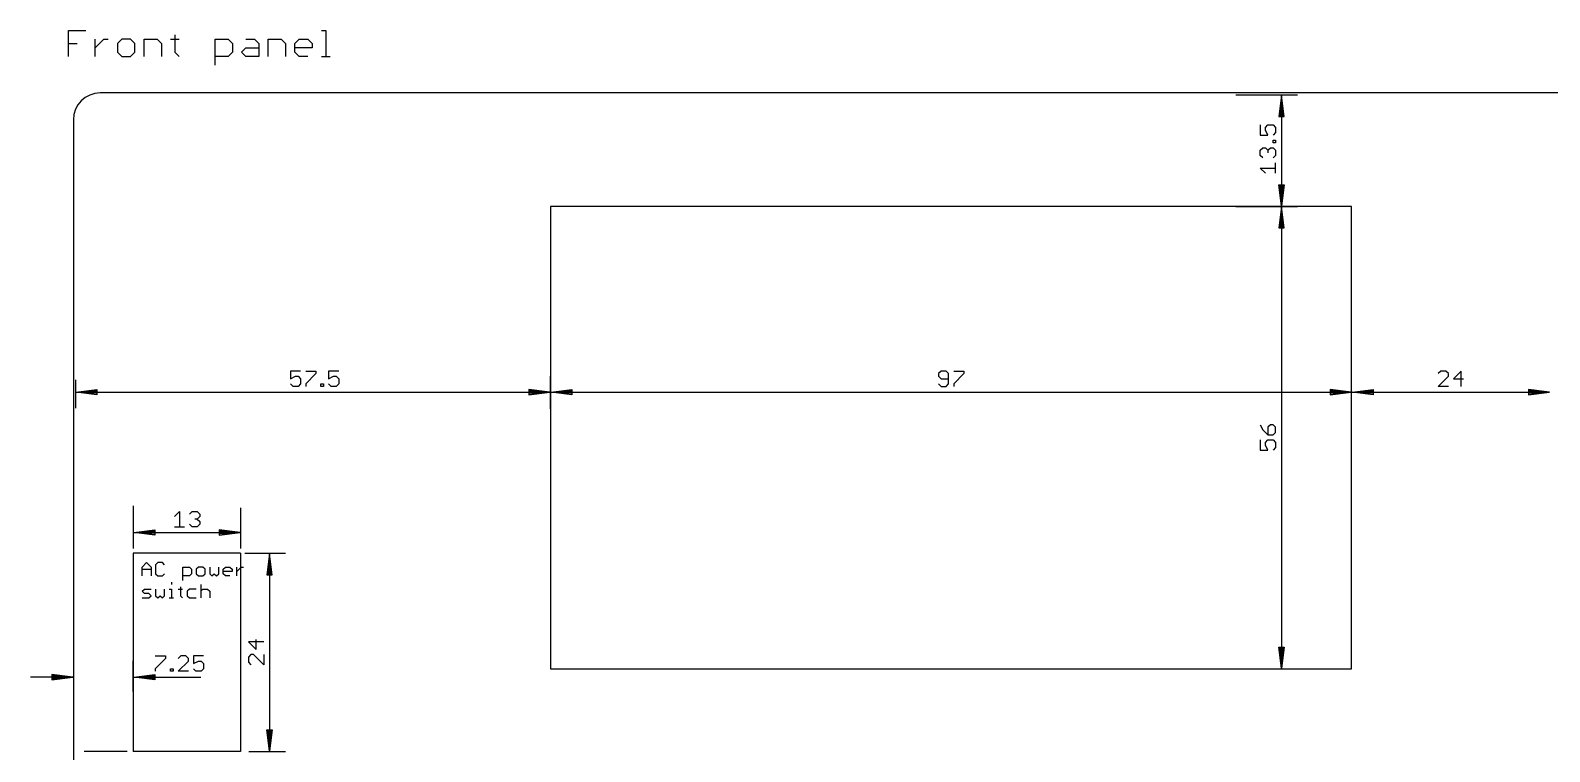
# Model space of a CAD drawing. Extents: x -279 to 630, y -429 to 126.
# Drawn here: x -3.5 to 180.5, y 37.5 to 124.8 of the extents above; entities that cross this region are included whole.
import ezdxf

# ---------------------------------------------------------------- set-up
doc = ezdxf.new("R2010")
doc.units = 0
for name, color, linetype in [('114', 253, 'CONTINUOUS'), ('117', 2, 'CONTINUOUS'), ('20', 7, 'CONTINUOUS'), ('47', 140, 'CONTINUOUS')]:
    doc.layers.add(name, color=color, linetype=linetype)

msp = doc.modelspace()

# ---------------------------------------------------------------- linework, layer by layer
at = {"layer": '114'}
for p, q in [((1.1778, 121.6778), (1.1778, 124.8249)), ((1.1778, 124.8249), (3.2759, 124.8249)), ((1.1778, 123.2513), (2.2268, 123.2513)), ((4.4006, 121.6778), (4.4006, 123.7759)), ((4.4006, 122.7268), (5.4496, 123.7759)), ((5.4496, 123.7759), (5.9741, 123.7759)), ((7.6107, 123.7759), (7.0862, 123.2513)), ((7.0862, 123.2513), (7.0862, 122.2023)), ((8.6597, 123.7759), (7.6107, 123.7759)), ((9.1842, 123.2513), (8.6597, 123.7759)), ((9.1842, 122.2023), (9.1842, 123.2513)), ((10.3089, 121.6778), (10.3089, 123.7759)), ((10.3089, 123.7759), (11.8825, 123.7759)), ((11.8825, 123.7759), (12.407, 123.2513)), ((12.407, 123.2513), (12.407, 121.6778)), ((13.5317, 123.7759), (14.5807, 123.7759)), ((14.0562, 124.3004), (14.0562, 122.2023)), ((18.9029, 120.6288), (18.9029, 123.7759)), ((18.9029, 123.7759), (20.4765, 123.7759)), ((20.4765, 123.7759), (21.001, 123.2513)), ((21.001, 123.2513), (21.001, 122.2023)), ((22.6502, 123.7759), (23.6992, 123.7759)), ((23.6992, 123.7759), (24.2238, 123.2513)), ((24.2238, 123.2513), (24.2238, 121.6778)), ((25.3484, 121.6778), (25.3484, 123.7759)), ((25.3484, 123.7759), (26.922, 123.7759)), ((26.922, 123.7759), (27.4465, 123.2513)), ((27.4465, 123.2513), (27.4465, 121.6778)), ((28.5712, 123.2513), (29.0957, 123.7759)), ((28.5712, 122.2023), (28.5712, 123.2513)), ((29.0957, 123.7759), (30.1447, 123.7759)), ((30.1447, 123.7759), (30.6693, 123.2513)), ((30.6693, 123.2513), (30.6693, 122.7268)), ((31.794, 124.8249), (32.3185, 124.8249)), ((32.3185, 124.8249), (32.3185, 121.6778)), ((7.0862, 122.2023), (7.6107, 121.6778)), ((7.6107, 121.6778), (8.6597, 121.6778)), ((8.6597, 121.6778), (9.1842, 122.2023)), ((14.0562, 122.2023), (14.5807, 121.6778)), ((20.4765, 121.6778), (18.9029, 121.6778)), ((21.001, 122.2023), (20.4765, 121.6778)), ((22.1257, 122.2023), (22.6502, 122.7268)), ((22.6502, 121.6778), (22.1257, 122.2023)), ((22.6502, 122.7268), (24.2238, 122.7268)), ((24.2238, 121.6778), (22.6502, 121.6778)), ((30.6693, 122.7268), (28.5712, 122.7268)), ((29.0957, 121.6778), (28.5712, 122.2023)), ((30.1447, 121.6778), (29.0957, 121.6778)), ((31.794, 121.6778), (32.843, 121.6778))]:
    msp.add_line(p, q, dxfattribs=at)
at = {"layer": '117'}
for p, q in [((10.0762, 59.8279), (10.6185, 60.3702)), ((10.0762, 58.7432), (10.0762, 59.8279)), ((10.0762, 59.5567), (11.1609, 59.5567)), ((10.6185, 60.3702), (11.1609, 59.8279)), ((11.1609, 59.8279), (11.1609, 58.7432)), ((11.9845, 60.3702), (11.7134, 60.099)), ((11.7134, 60.099), (11.7134, 59.0144)), ((11.7134, 59.0144), (11.9845, 58.7432)), ((12.5269, 60.3702), (11.9845, 60.3702)), ((12.798, 60.099), (12.5269, 60.3702)), ((12.5269, 58.7432), (12.798, 59.0144)), ((14.9877, 58.2009), (14.9877, 59.8279)), ((14.9877, 59.8279), (15.8012, 59.8279)), ((15.8012, 59.8279), (16.0723, 59.5567)), ((16.0723, 59.0144), (15.8012, 58.7432)), ((16.0723, 59.5567), (16.0723, 59.0144)), ((16.896, 59.8279), (16.6248, 59.5567)), ((16.6248, 59.5567), (16.6248, 59.0144)), ((16.6248, 59.0144), (16.896, 58.7432)), ((17.4383, 59.8279), (16.896, 59.8279)), ((17.7095, 59.5567), (17.4383, 59.8279)), ((17.4383, 58.7432), (17.7095, 59.0144)), ((17.7095, 59.0144), (17.7095, 59.5567)), ((18.262, 59.8279), (18.262, 59.0144)), ((18.262, 59.0144), (18.5331, 58.7432)), ((18.5331, 58.7432), (18.8043, 59.0144)), ((18.8043, 59.0144), (19.0755, 58.7432)), ((19.0755, 58.7432), (19.3466, 59.0144)), ((19.3466, 59.0144), (19.3466, 59.8279)), ((19.8991, 59.5567), (20.1703, 59.8279)), ((19.8991, 59.0144), (19.8991, 59.5567)), ((20.9838, 59.2855), (19.8991, 59.2855)), ((20.1703, 58.7432), (19.8991, 59.0144)), ((20.1703, 59.8279), (20.7126, 59.8279)), ((20.7126, 59.8279), (20.9838, 59.5567)), ((20.9838, 59.5567), (20.9838, 59.2855)), ((21.5363, 58.7432), (21.5363, 59.8279)), ((21.5363, 59.2855), (22.0786, 59.8279)), ((22.0786, 59.8279), (22.3498, 59.8279)), ((10.0762, 56.8897), (10.3474, 57.1609)), ((10.3474, 57.1609), (11.1609, 57.1609)), ((11.7134, 57.1609), (11.7134, 56.3474)), ((11.9845, 58.7432), (12.5269, 58.7432)), ((12.798, 56.3474), (12.798, 57.1609)), ((13.3505, 57.1609), (13.6217, 57.1609)), ((13.6217, 57.9744), (13.6217, 57.7032)), ((13.6217, 57.1609), (13.6217, 56.0762)), ((14.442, 57.1609), (14.9843, 57.1609)), ((14.7131, 57.432), (14.7131, 56.3474)), ((15.8012, 58.7432), (14.9877, 58.7432)), ((15.8046, 57.1609), (15.5334, 56.8897)), ((16.618, 57.1609), (15.8046, 57.1609)), ((16.896, 58.7432), (17.4383, 58.7432)), ((17.1705, 57.7032), (17.1705, 56.0762)), ((17.1705, 56.8897), (17.4417, 57.1609)), ((17.4417, 57.1609), (17.984, 57.1609)), ((17.984, 57.1609), (18.2552, 56.8897)), ((20.7126, 58.7432), (20.1703, 58.7432)), ((10.3474, 56.6185), (10.0762, 56.8897)), ((10.0762, 56.0762), (10.8897, 56.0762)), ((10.8897, 56.6185), (10.3474, 56.6185)), ((11.1609, 56.3474), (10.8897, 56.6185)), ((10.8897, 56.0762), (11.1609, 56.3474)), ((11.7134, 56.3474), (11.9845, 56.0762)), ((11.9845, 56.0762), (12.2557, 56.3474)), ((12.2557, 56.3474), (12.5269, 56.0762)), ((12.5269, 56.0762), (12.798, 56.3474)), ((13.3505, 56.0762), (13.8928, 56.0762)), ((14.7131, 56.3474), (14.9843, 56.0762)), ((15.5334, 56.8897), (15.5334, 56.3474)), ((15.5334, 56.3474), (15.8046, 56.0762)), ((15.8046, 56.0762), (16.618, 56.0762)), ((18.2552, 56.8897), (18.2552, 56.0762))]:
    msp.add_line(p, q, dxfattribs=at)
at = {"layer": '20'}
for p, q in [((285, 117.25), (5, 117.25)), ((1.75, 114), (1.75, 5)), ((156.5, 103.5), (59.5, 103.5)), ((59.5, 103.5), (59.5, 47.5)), ((156.5, 47.5), (156.5, 103.5)), ((9, 61.5), (9, 37.5)), ((22, 61.5), (9, 61.5)), ((22, 61.5), (22, 37.5)), ((59.5, 47.5), (156.5, 47.5)), ((22, 37.5), (9, 37.5))]:
    msp.add_line(p, q, dxfattribs=at)
msp.add_arc((5, 114), 3.25, 90, 180, dxfattribs=at)
at = {"layer": '47'}
for p, q in [((142.5, 117), (149.95, 117)), ((148, 116.935), (147.6808, 114.4)), ((148, 116.935), (147.74, 114.4)), ((148, 116.935), (147.87, 114.4)), ((148, 116.935), (148, 103.565)), ((148.3192, 114.4), (148, 116.935)), ((148.13, 114.4), (148, 116.935)), ((148.26, 114.4), (148, 116.935)), ((147.6808, 114.4), (148.3192, 114.4)), ((145.4446, 113.3736), (145.4446, 112.1408)), ((146.061, 113.0654), (146.3692, 113.3736)), ((146.061, 112.7572), (146.061, 113.0654)), ((146.3692, 112.1408), (146.061, 112.7572)), ((146.3692, 113.3736), (146.9856, 113.3736)), ((146.9856, 113.3736), (147.2938, 113.0654)), ((147.2938, 112.449), (146.9856, 112.1408)), ((147.2938, 113.0654), (147.2938, 112.449)), ((145.4446, 112.1408), (146.3692, 112.1408)), ((145.4446, 110.303), (145.7528, 110.6112)), ((145.7528, 110.6112), (146.061, 110.6112)), ((146.061, 110.6112), (146.3692, 110.303)), ((146.3692, 110.303), (146.6774, 110.6112)), ((146.6774, 110.6112), (146.9856, 110.6112)), ((146.9856, 111.22), (146.9856, 111.5282)), ((146.9856, 111.5282), (147.2938, 111.5282)), ((147.2938, 111.22), (146.9856, 111.22)), ((146.9856, 110.6112), (147.2938, 110.303)), ((147.2938, 111.5282), (147.2938, 111.22)), ((145.4446, 109.6866), (145.4446, 110.303)), ((145.7528, 109.3784), (145.4446, 109.6866)), ((146.3692, 110.303), (146.3692, 109.9948)), ((147.2938, 109.6866), (146.9856, 109.3784)), ((147.2938, 110.303), (147.2938, 109.6866)), ((147.2938, 107.5369), (147.2938, 108.7696)), ((146.061, 107.5369), (145.4446, 108.1533)), ((145.4446, 108.1533), (147.2938, 108.1533)), ((148, 103.565), (147.6808, 106.1)), ((147.6808, 106.1), (148.3192, 106.1)), ((148, 103.565), (147.74, 106.1)), ((148, 103.565), (147.87, 106.1)), ((148.3192, 106.1), (148, 103.565)), ((148.13, 106.1), (148, 103.565)), ((148.26, 106.1), (148, 103.565)), ((142.5, 103.5), (149.95, 103.5)), ((146, 103.5), (149.95, 103.5)), ((148, 103.435), (147.6808, 100.9)), ((148, 103.435), (147.74, 100.9)), ((148, 103.435), (147.87, 100.9)), ((148, 103.435), (148, 47.565)), ((148.3192, 100.9), (148, 103.435)), ((148.13, 100.9), (148, 103.435)), ((148.26, 100.9), (148, 103.435)), ((147.6808, 100.9), (148.3192, 100.9)), ((29.2697, 83.5554), (28.0369, 83.5554)), ((28.0369, 83.5554), (28.0369, 82.6308)), ((28.0369, 82.6308), (28.6533, 82.939)), ((28.6533, 82.939), (28.9615, 82.939)), ((28.9615, 82.939), (29.2697, 82.6308)), ((29.8784, 83.5554), (31.1112, 83.5554)), ((31.1112, 83.2472), (29.8784, 82.0144)), ((31.1112, 83.5554), (31.1112, 83.2472)), ((33.8736, 83.5554), (32.6408, 83.5554)), ((32.6408, 83.5554), (32.6408, 82.6308)), ((32.6408, 82.6308), (33.2572, 82.939)), ((33.2572, 82.939), (33.5654, 82.939)), ((33.5654, 82.939), (33.8736, 82.6308)), ((59.5, 79), (59.5, 82.95)), ((106.7911, 83.5554), (106.4829, 83.2472)), ((106.4829, 83.2472), (106.4829, 82.939)), ((106.4829, 82.939), (106.7911, 82.6308)), ((107.4075, 83.5554), (106.7911, 83.5554)), ((107.7157, 83.2472), (107.4075, 83.5554)), ((107.7157, 82.0144), (107.7157, 83.2472)), ((108.3245, 83.5554), (109.5573, 83.5554)), ((109.5573, 83.2472), (108.3245, 82.0144)), ((109.5573, 83.5554), (109.5573, 83.2472)), ((156.5, 77), (156.5, 82.95)), ((156.5, 77.5), (156.5, 82.95)), ((167.2911, 83.5554), (166.9829, 83.2472)), ((166.9829, 81.7062), (168.2157, 82.939)), ((167.9075, 83.5554), (167.2911, 83.5554)), ((168.2157, 83.2472), (167.9075, 83.5554)), ((168.2157, 82.939), (168.2157, 83.2472)), ((169.7491, 83.5554), (168.8245, 82.6308)), ((169.7491, 81.7062), (169.7491, 83.5554)), ((2, 82.5), (2, 79.05)), ((2.065, 81), (4.6, 81.3192)), ((2.065, 81), (4.6, 81.26)), ((2.065, 81), (4.6, 81.13)), ((2.065, 81), (59.435, 81)), ((4.6, 80.6808), (2.065, 81)), ((4.6, 80.87), (2.065, 81)), ((4.6, 80.74), (2.065, 81)), ((4.6, 81.3192), (4.6, 80.6808)), ((28.3451, 81.7062), (28.0369, 82.0144)), ((28.9615, 81.7062), (28.3451, 81.7062)), ((29.2697, 82.0144), (28.9615, 81.7062)), ((29.2697, 82.6308), (29.2697, 82.0144)), ((29.8784, 82.0144), (29.8784, 81.7062)), ((31.72, 81.7062), (31.72, 82.0144)), ((31.72, 82.0144), (32.0282, 82.0144)), ((32.0282, 81.7062), (31.72, 81.7062)), ((32.0282, 82.0144), (32.0282, 81.7062)), ((32.949, 81.7062), (32.6408, 82.0144)), ((33.5654, 81.7062), (32.949, 81.7062)), ((33.8736, 82.0144), (33.5654, 81.7062)), ((33.8736, 82.6308), (33.8736, 82.0144)), ((59.435, 81), (56.9, 81.3192)), ((56.9, 81.3192), (56.9, 80.6808)), ((59.435, 81), (56.9, 81.26)), ((59.435, 81), (56.9, 81.13)), ((56.9, 80.6808), (59.435, 81)), ((56.9, 80.87), (59.435, 81)), ((56.9, 80.74), (59.435, 81)), ((59.5, 82.5), (59.5, 79.05)), ((59.565, 81), (62.1, 81.3192)), ((59.565, 81), (62.1, 81.26)), ((59.565, 81), (62.1, 81.13)), ((59.565, 81), (156.435, 81)), ((62.1, 80.6808), (59.565, 81)), ((62.1, 80.87), (59.565, 81)), ((62.1, 80.74), (59.565, 81)), ((62.1, 81.3192), (62.1, 80.6808)), ((106.4829, 82.0144), (106.7911, 81.7062)), ((106.7911, 82.6308), (107.7157, 82.6308)), ((106.7911, 81.7062), (107.4075, 81.7062)), ((107.4075, 81.7062), (107.7157, 82.0144)), ((108.3245, 82.0144), (108.3245, 81.7062)), ((156.435, 81), (153.9, 81.3192)), ((153.9, 81.3192), (153.9, 80.6808)), ((156.435, 81), (153.9, 81.26)), ((156.435, 81), (153.9, 81.13)), ((153.9, 80.6808), (156.435, 81)), ((153.9, 80.87), (156.435, 81)), ((153.9, 80.74), (156.435, 81)), ((156.565, 81), (159.1, 81.3192)), ((156.565, 81), (159.1, 81.26)), ((156.565, 81), (159.1, 81.13)), ((156.565, 81), (180.435, 81)), ((159.1, 80.6808), (156.565, 81)), ((159.1, 80.87), (156.565, 81)), ((159.1, 80.74), (156.565, 81)), ((159.1, 81.3192), (159.1, 80.6808)), ((168.2157, 81.7062), (166.9829, 81.7062)), ((168.8245, 82.6308), (170.0573, 82.6308)), ((180.435, 81), (177.9, 81.3192)), ((177.9, 81.3192), (177.9, 80.6808)), ((180.435, 81), (177.9, 81.26)), ((180.435, 81), (177.9, 81.13)), ((177.9, 80.6808), (180.435, 81)), ((177.9, 80.87), (180.435, 81)), ((177.9, 80.74), (180.435, 81)), ((145.4446, 77.0573), (145.7528, 76.4409)), ((145.7528, 76.4409), (146.3692, 75.8245)), ((146.6774, 77.0573), (146.3692, 76.7491)), ((146.3692, 76.7491), (146.3692, 75.8245)), ((146.3692, 75.8245), (146.9856, 75.8245)), ((146.9856, 77.0573), (146.6774, 77.0573)), ((147.2938, 76.7491), (146.9856, 77.0573)), ((146.9856, 75.8245), (147.2938, 76.1327)), ((147.2938, 76.1327), (147.2938, 76.7491)), ((145.4446, 75.2157), (145.4446, 73.9829)), ((145.4446, 73.9829), (146.3692, 73.9829)), ((146.061, 74.9075), (146.3692, 75.2157)), ((146.061, 74.5993), (146.061, 74.9075)), ((146.3692, 73.9829), (146.061, 74.5993)), ((146.3692, 75.2157), (146.9856, 75.2157)), ((146.9856, 75.2157), (147.2938, 74.9075)), ((147.2938, 74.2911), (146.9856, 73.9829)), ((147.2938, 74.9075), (147.2938, 74.2911)), ((9, 67.25), (9, 62.05)), ((13.9829, 65.939), (14.5993, 66.5554)), ((14.5993, 66.5554), (14.5993, 64.7062)), ((15.8245, 66.2472), (16.1327, 66.5554)), ((16.1327, 66.5554), (16.7491, 66.5554)), ((16.7491, 66.5554), (17.0573, 66.2472)), ((17.0573, 66.2472), (17.0573, 65.939)), ((22, 67), (22, 62.05)), ((13.9829, 64.7062), (15.2157, 64.7062)), ((16.1327, 64.7062), (15.8245, 65.0144)), ((16.7491, 64.7062), (16.1327, 64.7062)), ((16.7491, 65.6308), (16.4409, 65.6308)), ((17.0573, 65.939), (16.7491, 65.6308)), ((16.7491, 65.6308), (17.0573, 65.3226)), ((17.0573, 65.0144), (16.7491, 64.7062)), ((17.0573, 65.3226), (17.0573, 65.0144)), ((9.065, 64), (11.6, 64.3192)), ((9.065, 64), (11.6, 64.26)), ((9.065, 64), (11.6, 64.13)), ((9.065, 64), (21.935, 64)), ((11.6, 63.6808), (9.065, 64)), ((11.6, 63.87), (9.065, 64)), ((11.6, 63.74), (9.065, 64)), ((11.6, 64.3192), (11.6, 63.6808)), ((21.935, 64), (19.4, 64.3192)), ((19.4, 64.3192), (19.4, 63.6808)), ((21.935, 64), (19.4, 64.26)), ((21.935, 64), (19.4, 64.13)), ((19.4, 63.6808), (21.935, 64)), ((19.4, 63.87), (21.935, 64)), ((19.4, 63.74), (21.935, 64)), ((22.5, 61.5), (27.45, 61.5)), ((25.5, 61.435), (25.1808, 58.9)), ((25.5, 61.435), (25.24, 58.9)), ((25.5, 61.435), (25.37, 58.9)), ((25.5, 61.435), (25.5, 37.565)), ((25.8192, 58.9), (25.5, 61.435)), ((25.63, 58.9), (25.5, 61.435)), ((25.76, 58.9), (25.5, 61.435)), ((25.1808, 58.9), (25.8192, 58.9)), ((1.75, 49.75), (1.75, 44.55)), ((24.7938, 50.7491), (22.9446, 50.7491)), ((22.9446, 50.7491), (23.8692, 49.8245)), ((23.8692, 49.8245), (23.8692, 51.0573)), ((148, 47.565), (147.6808, 50.1)), ((147.6808, 50.1), (148.3192, 50.1)), ((148, 47.565), (147.74, 50.1)), ((148, 47.565), (147.87, 50.1)), ((148.3192, 50.1), (148, 47.565)), ((148.13, 50.1), (148, 47.565)), ((148.26, 50.1), (148, 47.565)), ((9, 44.75), (9, 48.45)), ((11.6762, 49.0554), (12.909, 49.0554)), ((12.909, 48.7472), (11.6762, 47.5144)), ((12.909, 49.0554), (12.909, 48.7472)), ((14.7468, 49.0554), (14.4386, 48.7472)), ((14.4386, 47.2062), (15.6713, 48.439)), ((15.3631, 49.0554), (14.7468, 49.0554)), ((15.6713, 48.7472), (15.3631, 49.0554)), ((15.6713, 48.439), (15.6713, 48.7472)), ((17.5129, 49.0554), (16.2801, 49.0554)), ((16.2801, 49.0554), (16.2801, 48.1308)), ((16.2801, 48.1308), (16.8965, 48.439)), ((16.8965, 48.439), (17.2047, 48.439)), ((17.2047, 48.439), (17.5129, 48.1308)), ((17.5129, 48.1308), (17.5129, 47.5144)), ((23.2528, 49.2157), (22.9446, 48.9075)), ((22.9446, 48.9075), (22.9446, 48.2911)), ((22.9446, 48.2911), (23.2528, 47.9829)), ((23.561, 49.2157), (23.2528, 49.2157)), ((24.7938, 47.9829), (23.561, 49.2157)), ((24.7938, 49.2157), (24.7938, 47.9829)), ((1.685, 46.5), (-3.45, 46.5)), ((1.685, 46.5), (-0.85, 46.8192)), ((-0.85, 46.8192), (-0.85, 46.1808)), ((1.685, 46.5), (-0.85, 46.76)), ((1.685, 46.5), (-0.85, 46.63)), ((-0.85, 46.1808), (1.685, 46.5)), ((-0.85, 46.37), (1.685, 46.5)), ((-0.85, 46.24), (1.685, 46.5)), ((9.065, 46.5), (11.6, 46.8192)), ((9.065, 46.5), (11.6, 46.76)), ((9.065, 46.5), (11.6, 46.63)), ((9.065, 46.5), (17.1787, 46.5)), ((11.6, 46.1808), (9.065, 46.5)), ((11.6, 46.37), (9.065, 46.5)), ((11.6, 46.24), (9.065, 46.5)), ((11.6, 46.8192), (11.6, 46.1808)), ((11.6762, 47.5144), (11.6762, 47.2062)), ((13.5178, 47.2062), (13.5178, 47.5144)), ((13.5178, 47.5144), (13.826, 47.5144)), ((13.826, 47.2062), (13.5178, 47.2062)), ((13.826, 47.5144), (13.826, 47.2062)), ((15.6713, 47.2062), (14.4386, 47.2062)), ((16.5883, 47.2062), (16.2801, 47.5144)), ((17.2047, 47.2062), (16.5883, 47.2062)), ((17.5129, 47.5144), (17.2047, 47.2062)), ((146.75, 47.5), (149.95, 47.5)), ((25.5, 37.565), (25.1808, 40.1)), ((25.1808, 40.1), (25.8192, 40.1)), ((25.5, 37.565), (25.24, 40.1)), ((25.5, 37.565), (25.37, 40.1)), ((25.8192, 40.1), (25.5, 37.565)), ((25.63, 40.1), (25.5, 37.565)), ((25.76, 40.1), (25.5, 37.565)), ((8.25, 37.5), (3.05, 37.5)), ((23, 37.5), (27.45, 37.5))]:
    msp.add_line(p, q, dxfattribs=at)

doc.saveas('drawing.dxf')
